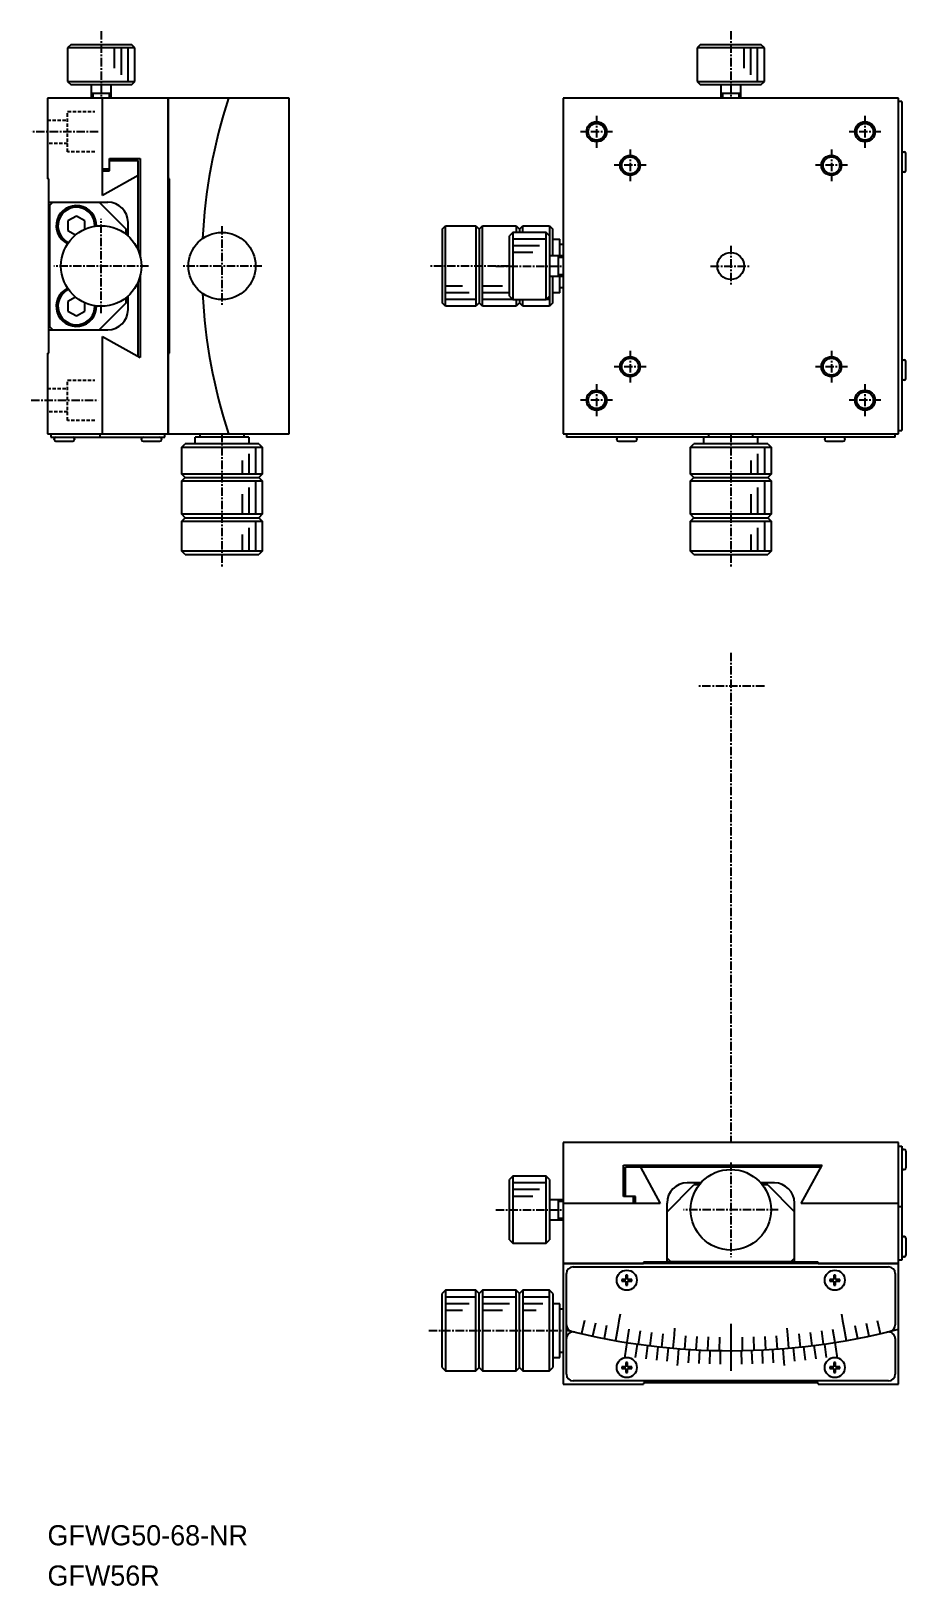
# Model space of a CAD drawing. Extents: x 357 to 487, y 59 to 290.
import ezdxf

# ---------------------------------------------------------------- set-up
doc = ezdxf.new("R2010")
doc.units = 0
doc.linetypes.add('CENTER', pattern=[2, 1.25, -0.25, 0.25, -0.25])
doc.linetypes.add('DASHED', pattern=[0.75, 0.5, -0.25])
doc.layers.get('0').update_dxf_attribs({"linetype": 'CONTINUOUS'})
doc.layers.add('CENTER', color=1, linetype='CENTER')

msp = doc.modelspace()

# ---------------------------------------------------------------- linework, layer by layer
at = {"color": 7, "linetype": 'CONTINUOUS'}
for p, q in [((362.83, 288.38), (362.33, 287.88)), ((362.33, 287.88), (362.33, 282.88)), ((362.83, 288.38), (371.83, 288.38)), ((372.33, 287.88), (371.83, 288.38)), ((372.33, 282.88), (372.33, 287.88)), ((456.65, 288.38), (456.15, 287.88)), ((456.15, 287.88), (456.15, 282.88)), ((456.65, 288.38), (465.65, 288.38)), ((466.15, 287.88), (465.65, 288.38)), ((466.15, 282.88), (466.15, 287.88)), ((362.33, 282.88), (362.83, 282.38)), ((371.83, 282.38), (372.33, 282.88)), ((456.15, 282.88), (456.65, 282.38)), ((465.65, 282.38), (466.15, 282.88)), ((359.33, 280.38), (359.33, 268.38)), ((377.33, 280.38), (359.33, 280.38)), ((371.83, 282.38), (362.83, 282.38)), ((368.83, 281.08), (365.83, 281.08)), ((368.58, 281.08), (366.08, 281.08)), ((367.54, 265.89), (367.54, 280.38)), ((395.33, 280.38), (377.33, 280.38)), ((377.33, 280.38), (377.33, 268.38)), ((377.33, 230.38), (377.33, 280.38)), ((395.33, 230.38), (395.33, 280.38)), ((486.15, 280.38), (436.15, 280.38)), ((436.15, 280.38), (436.15, 230.38)), ((486.15, 280.38), (436.15, 280.38)), ((465.65, 282.38), (456.65, 282.38)), ((462.65, 281.08), (459.65, 281.08)), ((462.4, 281.08), (459.9, 281.08)), ((486.15, 230.38), (486.15, 280.38)), ((486.65, 279.88), (486.15, 279.88)), ((486.65, 279.88), (486.65, 230.88)), ((368.57, 269.58), (368.57, 271.38)), ((368.57, 271.38), (373.13, 271.38)), ((368.57, 271.14), (368.63, 271.08)), ((368.57, 271.08), (372.82, 271.08)), ((370.63, 271.08), (370.93, 271.38)), ((372.82, 257.8), (372.82, 271.08)), ((373.13, 271.38), (373.13, 256.92)), ((486.9, 272.38), (487, 272.38)), ((487.25, 269.63), (487.25, 272.13)), ((367.54, 269.88), (368.57, 269.88)), ((367.54, 269.58), (368.57, 269.58)), ((372.82, 268.84), (367.54, 265.89)), ((487, 269.38), (486.9, 269.38)), ((359.53, 268.38), (359.33, 268.38)), ((359.53, 242.38), (359.53, 268.38)), ((377.53, 268.38), (377.33, 268.38)), ((377.53, 242.38), (377.53, 268.38)), ((359.53, 264.88), (368.33, 264.88)), ((359.63, 264.38), (360.13, 264.88)), ((359.63, 264.38), (359.63, 246.38)), ((367.03, 264.88), (371.03, 260.88)), ((363.63, 262.82), (362.38, 262.1)), ((362.38, 262.1), (362.38, 260.66)), ((364.88, 262.1), (363.63, 262.82)), ((364.88, 260.86), (364.88, 262.1)), ((371.33, 259.85), (371.33, 261.88)), ((362.38, 260.66), (363.51, 260.01)), ((371.03, 260.1), (371.03, 260.88)), ((418.15, 260.88), (418.65, 261.38)), ((418.15, 260.88), (418.15, 249.88)), ((418.65, 261.38), (423.15, 261.38)), ((423.15, 261.38), (423.65, 260.88)), ((423.65, 260.88), (424.15, 261.38)), ((423.65, 260.88), (423.65, 249.88)), ((424.15, 261.38), (429.15, 261.38)), ((428.65, 260.38), (428.15, 259.88)), ((428.15, 250.88), (428.15, 259.88)), ((433.65, 260.38), (428.65, 260.38)), ((429.15, 261.38), (429.65, 260.88)), ((429.65, 260.88), (430.15, 261.38)), ((429.65, 260.88), (429.65, 260.38)), ((430.15, 261.38), (434.15, 261.38)), ((434.15, 259.88), (433.65, 260.38)), ((434.15, 261.38), (434.65, 260.88)), ((434.15, 259.88), (434.15, 250.88)), ((434.65, 256.88), (434.65, 260.88)), ((434.65, 259.38), (435.65, 259.38)), ((435.65, 256.88), (435.65, 259.38)), ((435.65, 258.63), (436.15, 258.63)), ((435.44, 256.88), (435.44, 253.88)), ((435.44, 256.63), (435.44, 254.13)), ((372.82, 241.94), (372.82, 252.96)), ((373.13, 253.94), (373.13, 241.76)), ((434.65, 249.88), (434.65, 253.88)), ((435.65, 251.38), (435.65, 253.88)), ((363.51, 250.75), (362.38, 250.1)), ((371.03, 249.88), (371.03, 250.66)), ((371.33, 248.88), (371.33, 250.91)), ((428.15, 250.88), (428.65, 250.38)), ((428.65, 250.38), (433.65, 250.38)), ((429.65, 250.38), (429.65, 249.88)), ((433.65, 250.38), (434.15, 250.88)), ((435.65, 251.38), (434.65, 251.38)), ((436.15, 252.13), (435.65, 252.13)), ((362.38, 250.1), (362.38, 248.66)), ((362.38, 248.66), (363.63, 247.94)), ((363.63, 247.94), (364.88, 248.66)), ((364.88, 248.66), (364.88, 249.9)), ((371.03, 249.88), (367.03, 245.88)), ((418.65, 249.38), (418.15, 249.88)), ((423.15, 249.38), (418.65, 249.38)), ((423.65, 249.88), (423.15, 249.38)), ((424.15, 249.38), (423.65, 249.88)), ((429.15, 249.38), (424.15, 249.38)), ((429.65, 249.88), (429.15, 249.38)), ((430.15, 249.38), (429.65, 249.88)), ((434.15, 249.38), (430.15, 249.38)), ((434.65, 249.88), (434.15, 249.38)), ((359.53, 245.88), (368.33, 245.88)), ((360.13, 245.88), (359.63, 246.38)), ((367.54, 244.88), (373.13, 241.76)), ((367.54, 230.38), (367.54, 244.88)), ((359.33, 242.38), (359.33, 230.38)), ((359.33, 242.38), (359.53, 242.38)), ((377.33, 242.38), (377.33, 230.38)), ((377.33, 242.38), (377.53, 242.38)), ((486.9, 241.38), (487, 241.38)), ((487.25, 238.63), (487.25, 241.13)), ((487, 238.38), (486.9, 238.38)), ((359.33, 230.38), (377.33, 230.38)), ((359.83, 230.38), (359.83, 229.88)), ((359.83, 229.88), (366.13, 229.88)), ((360.33, 229.53), (360.33, 229.63)), ((363.33, 229.63), (363.33, 229.53)), ((366.13, 229.88), (376.83, 229.88)), ((367.13, 230.38), (367.13, 229.88)), ((373.33, 229.53), (373.33, 229.63)), ((376.33, 229.63), (376.33, 229.53)), ((376.83, 229.88), (376.83, 230.38)), ((377.33, 230.38), (395.33, 230.38)), ((389.33, 229.88), (381.33, 229.88)), ((381.33, 228.88), (381.33, 229.88)), ((382.08, 229.88), (382.08, 230.38)), ((388.58, 230.38), (388.58, 229.88)), ((389.33, 229.88), (389.33, 228.88)), ((436.15, 230.38), (486.15, 230.38)), ((436.65, 230.38), (436.65, 229.88)), ((457.15, 229.88), (436.65, 229.88)), ((444.15, 229.53), (444.15, 229.63)), ((447.15, 229.63), (447.15, 229.53)), ((465.15, 229.88), (457.15, 229.88)), ((457.15, 228.88), (457.15, 229.88)), ((457.9, 229.88), (457.9, 230.38)), ((464.4, 230.38), (464.4, 229.88)), ((465.15, 229.88), (465.15, 228.88)), ((485.65, 229.88), (465.15, 229.88)), ((475.15, 229.53), (475.15, 229.63)), ((478.15, 229.63), (478.15, 229.53)), ((485.65, 229.88), (485.65, 230.38)), ((486.15, 230.88), (486.65, 230.88)), ((360.58, 229.28), (363.08, 229.28)), ((373.58, 229.28), (376.08, 229.28)), ((379.33, 228.38), (379.83, 228.88)), ((379.33, 224.38), (379.33, 228.38)), ((390.83, 228.88), (379.83, 228.88)), ((390.83, 228.88), (391.33, 228.38)), ((391.33, 228.38), (391.33, 224.38)), ((444.4, 229.28), (446.9, 229.28)), ((455.15, 228.38), (455.65, 228.88)), ((455.15, 224.38), (455.15, 228.38)), ((466.65, 228.88), (455.65, 228.88)), ((466.65, 228.88), (467.15, 228.38)), ((467.15, 228.38), (467.15, 224.38)), ((475.4, 229.28), (477.9, 229.28)), ((379.83, 223.88), (379.33, 224.38)), ((379.33, 223.38), (379.83, 223.88)), ((379.33, 218.38), (379.33, 223.38)), ((379.83, 223.88), (390.83, 223.88)), ((391.33, 224.38), (390.83, 223.88)), ((390.83, 223.88), (391.33, 223.38)), ((391.33, 223.38), (391.33, 218.38)), ((455.65, 223.88), (455.15, 224.38)), ((455.15, 223.38), (455.65, 223.88)), ((455.15, 218.38), (455.15, 223.38)), ((455.65, 223.88), (466.65, 223.88)), ((467.15, 224.38), (466.65, 223.88)), ((466.65, 223.88), (467.15, 223.38)), ((467.15, 223.38), (467.15, 218.38)), ((379.83, 217.88), (379.33, 218.38)), ((379.33, 217.38), (379.83, 217.88)), ((379.83, 217.88), (390.83, 217.88)), ((391.33, 218.38), (390.83, 217.88)), ((390.83, 217.88), (391.33, 217.38)), ((455.65, 217.88), (455.15, 218.38)), ((455.15, 217.38), (455.65, 217.88)), ((455.65, 217.88), (466.65, 217.88)), ((467.15, 218.38), (466.65, 217.88)), ((466.65, 217.88), (467.15, 217.38)), ((379.33, 212.88), (379.33, 217.38)), ((391.33, 217.38), (391.33, 212.88)), ((455.15, 212.88), (455.15, 217.38)), ((467.15, 217.38), (467.15, 212.88)), ((379.83, 212.38), (379.33, 212.88)), ((379.83, 212.38), (390.83, 212.38)), ((391.33, 212.88), (390.83, 212.38)), ((455.65, 212.38), (455.15, 212.88)), ((455.65, 212.38), (466.65, 212.38)), ((467.15, 212.88), (466.65, 212.38)), ((486.15, 124.76), (436.15, 124.76)), ((436.15, 124.76), (436.15, 106.76)), ((486.15, 106.76), (486.15, 124.76)), ((486.15, 124.26), (486.65, 124.26)), ((486.65, 124.26), (486.65, 114.2)), ((487, 123.76), (486.9, 123.76)), ((487.25, 123.51), (487.25, 121.01)), ((445.15, 121.41), (474.77, 121.41)), ((445.15, 116.76), (445.15, 121.41)), ((445.44, 116.76), (445.44, 121.09)), ((474.6, 121.09), (445.44, 121.09)), ((447.69, 121.09), (450.64, 115.71)), ((471.64, 115.71), (474.77, 121.41)), ((486.9, 120.76), (487, 120.76)), ((428.65, 119.76), (428.15, 119.26)), ((428.15, 110.26), (428.15, 119.26)), ((433.65, 119.76), (428.65, 119.76)), ((434.15, 119.26), (433.65, 119.76)), ((434.15, 119.26), (434.15, 110.26)), ((445.44, 118.66), (445.15, 118.96)), ((451.65, 114.46), (455.65, 118.46)), ((456.67, 118.76), (454.65, 118.76)), ((456.42, 118.46), (455.65, 118.46)), ((467.65, 118.76), (465.62, 118.76)), ((466.65, 118.46), (465.87, 118.46)), ((466.65, 118.46), (470.65, 114.46)), ((435.44, 116.26), (435.44, 113.26)), ((435.44, 116.01), (435.44, 113.51)), ((446.94, 116.76), (445.15, 116.76)), ((446.65, 115.71), (446.65, 116.76)), ((446.94, 115.71), (446.94, 116.76)), ((450.64, 115.71), (436.15, 115.71)), ((451.65, 106.96), (451.65, 115.76)), ((470.65, 106.96), (470.65, 115.76)), ((486.15, 115.71), (471.64, 115.71)), ((486.65, 115.2), (486.15, 115.2)), ((486.65, 114.2), (486.65, 107.26)), ((428.15, 110.26), (428.65, 109.76)), ((428.65, 109.76), (433.65, 109.76)), ((433.65, 109.76), (434.15, 110.26)), ((487, 110.76), (486.9, 110.76)), ((487.25, 110.51), (487.25, 108.01)), ((436.15, 106.76), (448.15, 106.76)), ((436.15, 106.76), (436.15, 88.76)), ((486.15, 106.76), (436.15, 106.76)), ((474.15, 106.96), (448.15, 106.96)), ((448.15, 106.96), (448.15, 106.76)), ((452.15, 107.06), (451.65, 107.56)), ((452.15, 107.06), (470.15, 107.06)), ((470.65, 107.56), (470.15, 107.06)), ((474.15, 106.76), (474.15, 106.96)), ((474.15, 106.76), (486.15, 106.76)), ((486.65, 107.26), (486.15, 107.26)), ((486.15, 88.76), (486.15, 106.76)), ((486.9, 107.76), (487, 107.76)), ((436.65, 90.26), (436.65, 105.26)), ((437.65, 106.26), (484.65, 106.26)), ((485.65, 105.26), (485.65, 97.62)), ((418.65, 102.76), (418.15, 102.26)), ((418.15, 91.26), (418.15, 102.26)), ((423.15, 102.76), (418.65, 102.76)), ((423.65, 102.26), (423.15, 102.76)), ((424.15, 102.76), (423.65, 102.26)), ((423.65, 91.26), (423.65, 102.26)), ((429.15, 102.76), (424.15, 102.76)), ((429.65, 102.26), (429.15, 102.76)), ((430.15, 102.76), (429.65, 102.26)), ((429.65, 91.26), (429.65, 102.26)), ((434.15, 102.76), (430.15, 102.76)), ((434.65, 102.26), (434.15, 102.76)), ((434.65, 102.26), (434.65, 91.26)), ((435.65, 100.76), (434.65, 100.76)), ((435.65, 92.76), (435.65, 100.76)), ((435.65, 100.01), (436.15, 100.01)), ((485.65, 95.56), (485.65, 90.26)), ((434.65, 92.76), (435.65, 92.76)), ((436.15, 93.51), (435.65, 93.51)), ((445.35, 93), (445.3, 92.72)), ((418.15, 91.26), (418.65, 90.76)), ((418.65, 90.76), (423.15, 90.76)), ((423.15, 90.76), (423.65, 91.26)), ((423.65, 91.26), (424.15, 90.76)), ((424.15, 90.76), (429.15, 90.76)), ((429.15, 90.76), (429.65, 91.26)), ((429.65, 91.26), (430.15, 90.76)), ((430.15, 90.76), (434.15, 90.76)), ((434.15, 90.76), (434.65, 91.26)), ((436.15, 88.76), (448.15, 88.76)), ((484.65, 89.26), (437.65, 89.26)), ((448.15, 88.96), (448.15, 88.76)), ((474.15, 88.96), (448.15, 88.96)), ((474.15, 88.76), (474.15, 88.96)), ((474.15, 88.76), (486.15, 88.76))]:
    msp.add_line(p, q, dxfattribs=at)
at = {"color": 3, "linetype": 'CONTINUOUS'}
for p, q in [((372.33, 287.88), (362.33, 287.88)), ((369.33, 284.88), (369.33, 287.88)), ((370.33, 283.88), (370.33, 287.88)), ((371.33, 282.88), (371.33, 287.88)), ((466.15, 287.88), (456.15, 287.88)), ((463.15, 284.88), (463.15, 287.88)), ((464.15, 283.88), (464.15, 287.88)), ((465.15, 282.88), (465.15, 287.88)), ((362.33, 282.88), (372.33, 282.88)), ((456.15, 282.88), (466.15, 282.88)), ((365.83, 282.38), (365.83, 280.38)), ((366.08, 281.08), (366.08, 280.38)), ((368.58, 280.38), (368.58, 281.08)), ((368.83, 280.38), (368.83, 282.38)), ((459.65, 282.38), (459.65, 280.38)), ((459.9, 281.08), (459.9, 280.38)), ((462.4, 280.38), (462.4, 281.08)), ((462.65, 280.38), (462.65, 282.38)), ((418.65, 249.38), (418.65, 261.38)), ((423.15, 261.38), (423.15, 249.38)), ((424.15, 249.38), (424.15, 261.38)), ((428.65, 260.38), (428.65, 250.38)), ((429.15, 261.38), (429.15, 260.38)), ((430.15, 260.38), (430.15, 261.38)), ((433.65, 250.38), (433.65, 260.38)), ((434.15, 261.38), (434.15, 259.88)), ((433.65, 259.38), (428.65, 259.38)), ((432.65, 258.38), (428.65, 258.38)), ((431.65, 257.38), (428.65, 257.38)), ((436.15, 256.88), (434.15, 256.88)), ((436.15, 256.63), (435.44, 256.63)), ((434.15, 253.88), (436.15, 253.88)), ((435.44, 254.13), (436.15, 254.13)), ((421.15, 252.38), (418.65, 252.38)), ((422.15, 251.38), (418.65, 251.38)), ((423.15, 250.38), (418.65, 250.38)), ((427.15, 252.38), (424.15, 252.38)), ((428.15, 251.38), (424.15, 251.38)), ((428.65, 250.38), (424.15, 250.38)), ((429.15, 250.38), (429.15, 249.38)), ((430.15, 249.38), (430.15, 250.38)), ((434.15, 250.38), (433.65, 250.38)), ((434.15, 250.88), (434.15, 249.38)), ((379.33, 228.38), (391.33, 228.38)), ((389.33, 227.38), (389.33, 224.38)), ((390.33, 228.38), (390.33, 224.38)), ((455.15, 228.38), (467.15, 228.38)), ((465.15, 227.38), (465.15, 224.38)), ((466.15, 228.38), (466.15, 224.38)), ((388.33, 226.38), (388.33, 224.38)), ((464.15, 226.38), (464.15, 224.38)), ((391.33, 224.38), (379.33, 224.38)), ((379.33, 223.38), (391.33, 223.38)), ((390.33, 223.38), (390.33, 218.38)), ((467.15, 224.38), (455.15, 224.38)), ((455.15, 223.38), (467.15, 223.38)), ((466.15, 223.38), (466.15, 218.38)), ((388.33, 221.38), (388.33, 218.38)), ((389.33, 222.38), (389.33, 218.38)), ((464.15, 221.38), (464.15, 218.38)), ((465.15, 222.38), (465.15, 218.38)), ((391.33, 218.38), (379.33, 218.38)), ((467.15, 218.38), (455.15, 218.38)), ((379.33, 217.38), (391.33, 217.38)), ((389.33, 216.38), (389.33, 212.88)), ((390.33, 217.38), (390.33, 212.88)), ((455.15, 217.38), (467.15, 217.38)), ((465.15, 216.38), (465.15, 212.88)), ((466.15, 217.38), (466.15, 212.88)), ((388.33, 215.38), (388.33, 212.88)), ((464.15, 215.38), (464.15, 212.88)), ((391.33, 212.88), (379.33, 212.88)), ((467.15, 212.88), (455.15, 212.88)), ((428.65, 119.76), (428.65, 109.76)), ((433.65, 118.76), (428.65, 118.76)), ((433.65, 109.76), (433.65, 119.76)), ((432.65, 117.76), (428.65, 117.76)), ((431.65, 116.76), (428.65, 116.76)), ((436.15, 116.26), (434.15, 116.26)), ((436.15, 116.01), (435.44, 116.01)), ((434.15, 113.26), (436.15, 113.26)), ((435.44, 113.51), (436.15, 113.51)), ((445.52, 104.38), (444.9, 104.38)), ((444.9, 104.38), (444.9, 104.13)), ((445.77, 105.01), (445.52, 105.01)), ((445.52, 105.01), (445.52, 104.38)), ((445.77, 104.38), (445.77, 105.01)), ((446.4, 104.38), (445.77, 104.38)), ((446.4, 104.13), (446.4, 104.38)), ((476.52, 104.38), (475.9, 104.38)), ((475.9, 104.38), (475.9, 104.13)), ((476.77, 105.01), (476.52, 105.01)), ((476.52, 105.01), (476.52, 104.38)), ((476.77, 104.38), (476.77, 105.01)), ((477.4, 104.38), (476.77, 104.38)), ((477.4, 104.13), (477.4, 104.38)), ((418.65, 102.76), (418.65, 90.76)), ((423.15, 90.76), (423.15, 102.76)), ((424.15, 102.76), (424.15, 90.76)), ((429.15, 90.76), (429.15, 102.76)), ((430.15, 102.76), (430.15, 90.76)), ((434.15, 90.76), (434.15, 102.76)), ((444.9, 104.13), (445.52, 104.13)), ((445.52, 104.13), (445.52, 103.51)), ((445.52, 103.51), (445.77, 103.51)), ((445.77, 104.13), (446.4, 104.13)), ((445.77, 103.51), (445.77, 104.13)), ((475.9, 104.13), (476.52, 104.13)), ((476.52, 104.13), (476.52, 103.51)), ((476.52, 103.51), (476.77, 103.51)), ((476.77, 104.13), (477.4, 104.13)), ((476.77, 103.51), (476.77, 104.13)), ((423.15, 101.76), (418.65, 101.76)), ((422.15, 100.76), (418.65, 100.76)), ((421.15, 99.76), (418.65, 99.76)), ((429.15, 101.76), (424.15, 101.76)), ((428.15, 100.76), (424.15, 100.76)), ((427.15, 99.76), (424.15, 99.76)), ((434.15, 101.76), (430.15, 101.76)), ((433.15, 100.76), (430.15, 100.76)), ((432.15, 99.76), (430.15, 99.76)), ((439.33, 98.24), (438.88, 96.3)), ((440.98, 97.88), (440.56, 95.92)), ((442.64, 97.54), (442.26, 95.58)), ((444.48, 98.22), (444.3, 97.23)), ((444.65, 99.2), (444.48, 98.22)), ((461.15, 97.76), (461.15, 90.76)), ((477.64, 99.2), (477.82, 98.22)), ((477.82, 98.22), (477.99, 97.23)), ((479.65, 97.54), (480.04, 95.58)), ((481.31, 97.88), (481.73, 95.92)), ((482.97, 98.24), (483.42, 96.3)), ((444.3, 97.23), (443.95, 95.26)), ((445.97, 96.95), (445.66, 94.98)), ((447.65, 96.7), (447.37, 94.72)), ((449.32, 96.48), (449.08, 94.5)), ((451.01, 96.29), (450.8, 94.3)), ((452.69, 96.13), (452.52, 94.13)), ((452.78, 97.12), (452.69, 96.13)), ((454.38, 95.99), (454.24, 94)), ((456.07, 95.89), (455.96, 93.89)), ((457.76, 95.82), (457.69, 93.82)), ((459.45, 95.77), (459.42, 93.77)), ((462.84, 95.77), (462.87, 93.77)), ((464.53, 95.82), (464.6, 93.82)), ((466.22, 95.89), (466.33, 93.89)), ((467.91, 95.99), (468.05, 94)), ((469.51, 97.12), (469.6, 96.13)), ((469.6, 96.13), (469.77, 94.13)), ((471.29, 96.29), (471.49, 94.3)), ((472.97, 96.48), (473.21, 94.5)), ((474.65, 96.7), (474.92, 94.72)), ((476.32, 96.95), (476.63, 94.98)), ((477.99, 97.23), (478.34, 95.26)), ((445.66, 94.98), (445.35, 93)), ((447.2, 94.75), (446.92, 92.77)), ((448.74, 94.54), (448.49, 92.55)), ((450.28, 94.36), (450.06, 92.37)), ((451.83, 94.2), (451.64, 92.21)), ((453.38, 94.06), (453.22, 92.07)), ((454.93, 93.95), (454.8, 91.96)), ((456.48, 93.87), (456.39, 91.87)), ((458.04, 93.81), (457.97, 91.81)), ((459.59, 93.77), (459.56, 91.77)), ((462.7, 93.77), (462.73, 91.77)), ((464.26, 93.81), (464.32, 91.81)), ((465.81, 93.87), (465.9, 91.87)), ((467.36, 93.95), (467.49, 91.96)), ((468.91, 94.06), (469.07, 92.07)), ((470.46, 94.2), (470.65, 92.21)), ((472.01, 94.36), (472.23, 92.37)), ((473.55, 94.54), (473.8, 92.55)), ((475.1, 94.75), (475.38, 92.77)), ((476.63, 94.98), (476.95, 93)), ((476.95, 93), (476.99, 92.72)), ((445.52, 91.38), (444.9, 91.38)), ((444.9, 91.38), (444.9, 91.13)), ((444.9, 91.13), (445.52, 91.13)), ((445.77, 92.01), (445.52, 92.01)), ((445.52, 92.01), (445.52, 91.38)), ((445.52, 91.13), (445.52, 90.51)), ((445.52, 90.51), (445.77, 90.51)), ((445.77, 91.38), (445.77, 92.01)), ((446.4, 91.38), (445.77, 91.38)), ((445.77, 91.13), (446.4, 91.13)), ((445.77, 90.51), (445.77, 91.13)), ((446.4, 91.13), (446.4, 91.38)), ((453.22, 92.07), (453.18, 91.57)), ((469.07, 92.07), (469.11, 91.57)), ((476.52, 91.38), (475.9, 91.38)), ((475.9, 91.38), (475.9, 91.13)), ((475.9, 91.13), (476.52, 91.13)), ((476.77, 92.01), (476.52, 92.01)), ((476.52, 92.01), (476.52, 91.38)), ((476.52, 91.13), (476.52, 90.51)), ((476.52, 90.51), (476.77, 90.51)), ((476.77, 91.38), (476.77, 92.01)), ((477.4, 91.38), (476.77, 91.38)), ((476.77, 91.13), (477.4, 91.13)), ((476.77, 90.51), (476.77, 91.13)), ((477.4, 91.13), (477.4, 91.38))]:
    msp.add_line(p, q, dxfattribs=at)
at = {"color": 3, "linetype": 'DASHED'}
for p, q in [((362.33, 278.38), (366.37, 278.38)), ((362.33, 272.38), (362.33, 278.38)), ((359.33, 277.13), (362.33, 277.13)), ((362.33, 273.63), (359.33, 273.63)), ((366.37, 272.38), (362.33, 272.38)), ((359.33, 237.13), (362.33, 237.13)), ((362.33, 238.38), (366.37, 238.38)), ((362.33, 232.38), (362.33, 238.38)), ((362.33, 233.63), (359.33, 233.63)), ((366.37, 232.38), (362.33, 232.38))]:
    msp.add_line(p, q, dxfattribs=at)
at = {"color": 3, "linetype": 'CONTINUOUS'}
for centre, radius in [((441.15, 275.38), 1.5), ((441.15, 275.38), 1.25), ((481.15, 275.38), 1.5), ((481.15, 275.38), 1.25), ((446.15, 270.38), 1.5), ((446.15, 270.38), 1.25), ((476.15, 270.38), 1.5), ((476.15, 270.38), 1.25), ((461.15, 255.38), 2), ((446.15, 240.38), 1.5), ((446.15, 240.38), 1.25), ((476.15, 240.38), 1.5), ((476.15, 240.38), 1.25), ((441.15, 235.38), 1.5), ((441.15, 235.38), 1.25), ((481.15, 235.38), 1.5), ((481.15, 235.38), 1.25)]:
    msp.add_circle(centre, radius, dxfattribs=at)
at = {"color": 7, "linetype": 'CONTINUOUS'}
for centre, radius in [((367.33, 255.38), 6), ((385.33, 255.38), 5), ((461.15, 114.76), 6), ((445.65, 104.26), 1.5), ((476.65, 104.26), 1.5), ((445.65, 91.26), 1.5), ((476.65, 91.26), 1.5)]:
    msp.add_circle(centre, radius, dxfattribs=at)
for centre, radius, start, end in [((463.33, 255.38), 81, 162.0226, 177.1164), ((486.9, 272.13), 0.25, 90, 180), ((487, 272.13), 0.25, 0, 90), ((486.9, 269.63), 0.25, 180, 270), ((487, 269.63), 0.25, 270, 0), ((363.63, 261.38), 3, 359.2168, 244.1047), ((363.63, 261.38), 2.75, 358.4194, 244.9021), ((368.33, 261.88), 3, 0, 90), ((363.63, 249.38), 3, 115.8953, 0.7832), ((363.63, 249.38), 2.75, 115.0979, 1.5806), ((463.33, 255.38), 81, 182.8836, 197.9774), ((368.33, 248.88), 3, 270, 0), ((486.9, 241.13), 0.25, 90, 180), ((487, 241.13), 0.25, 0, 90), ((486.9, 238.63), 0.25, 180, 270), ((487, 238.63), 0.25, 270, 0), ((360.58, 229.63), 0.25, 90, 180), ((360.58, 229.53), 0.25, 180, 270), ((363.08, 229.63), 0.25, 0, 90), ((363.08, 229.53), 0.25, 270, 0), ((373.58, 229.63), 0.25, 90, 180), ((373.58, 229.53), 0.25, 180, 270), ((376.08, 229.63), 0.25, 0, 90), ((376.08, 229.53), 0.25, 270, 0), ((444.4, 229.63), 0.25, 90, 180), ((444.4, 229.53), 0.25, 180, 270), ((446.9, 229.63), 0.25, 0, 90), ((446.9, 229.53), 0.25, 270, 0), ((475.4, 229.63), 0.25, 90, 180), ((475.4, 229.53), 0.25, 180, 270), ((477.9, 229.63), 0.25, 0, 90), ((477.9, 229.53), 0.25, 270, 0), ((486.9, 123.51), 0.25, 90, 180), ((487, 123.51), 0.25, 0, 90), ((486.9, 121.01), 0.25, 180, 270), ((487, 121.01), 0.25, 270, 0), ((454.65, 115.76), 3, 90, 180), ((467.65, 115.76), 3, 0, 90), ((486.9, 110.51), 0.25, 90, 180), ((487, 110.51), 0.25, 0, 90), ((486.9, 108.01), 0.25, 180, 270), ((487, 108.01), 0.25, 270, 0), ((437.65, 105.26), 1, 90, 180), ((484.65, 105.26), 1, 0, 90), ((437.65, 97.62), 1, 180, 256.1255), ((484.65, 97.62), 1, 283.8745, 0), ((461.15, 192.76), 99, 255.6719, 284.627), ((437.65, 95.56), 1, 76.4084, 180), ((484.65, 95.56), 1, 0, 103.5916), ((437.65, 90.26), 1, 180, 270), ((484.65, 90.26), 1, 270, 0)]:
    msp.add_arc(centre, radius, start, end, dxfattribs=at)
at = {"layer": 'CENTER', "color": 1, "linetype": 'CENTER'}
for p, q in [((367.33, 290.38), (367.33, 280.38)), ((461.15, 290.38), (461.15, 280.38)), ((441.15, 277.76), (441.15, 273.01)), ((481.15, 277.76), (481.15, 273.01)), ((366.9, 275.38), (356.88, 275.38)), ((443.52, 275.38), (438.77, 275.38)), ((483.52, 275.38), (478.77, 275.38)), ((446.15, 272.76), (446.15, 268.01)), ((476.15, 272.76), (476.15, 268.01)), ((448.52, 270.38), (443.77, 270.38)), ((478.52, 270.38), (473.77, 270.38)), ((367.33, 248.33), (367.33, 262.43)), ((385.33, 261.33), (385.33, 249.43)), ((461.15, 258.38), (461.15, 252.38)), ((374.38, 255.38), (360.28, 255.38)), ((391.28, 255.38), (379.38, 255.38)), ((428.15, 255.38), (416.15, 255.38)), ((426.15, 255.38), (436.15, 255.38)), ((458.15, 255.38), (464.15, 255.38)), ((446.15, 242.76), (446.15, 238.01)), ((476.15, 242.76), (476.15, 238.01)), ((448.52, 240.38), (443.77, 240.38)), ((478.52, 240.38), (473.77, 240.38)), ((441.15, 237.76), (441.15, 233.01)), ((481.15, 237.76), (481.15, 233.01)), ((356.88, 235.38), (366.9, 235.38)), ((443.52, 235.38), (438.77, 235.38)), ((483.52, 235.38), (478.77, 235.38)), ((385.33, 230.38), (385.33, 210.38)), ((461.15, 230.38), (461.15, 210.38)), ((461.15, 197.76), (461.15, 124.76)), ((466.15, 192.76), (456.15, 192.76)), ((461.15, 121.81), (461.15, 107.71)), ((426.15, 114.76), (436.15, 114.76)), ((468.2, 114.76), (454.1, 114.76)), ((416.15, 96.76), (436.15, 96.76))]:
    msp.add_line(p, q, dxfattribs=at)

# ---------------------------------------------------------------- texts
at = {"color": 7, "linetype": 'CONTINUOUS'}
for s, p in [('GFWG50-68-NR', (359.33, 64.76)), ('GFW56R', (359.33, 58.76))]:
    msp.add_text(s, height=3, dxfattribs=at).set_placement(p)

doc.saveas('drawing.dxf')
